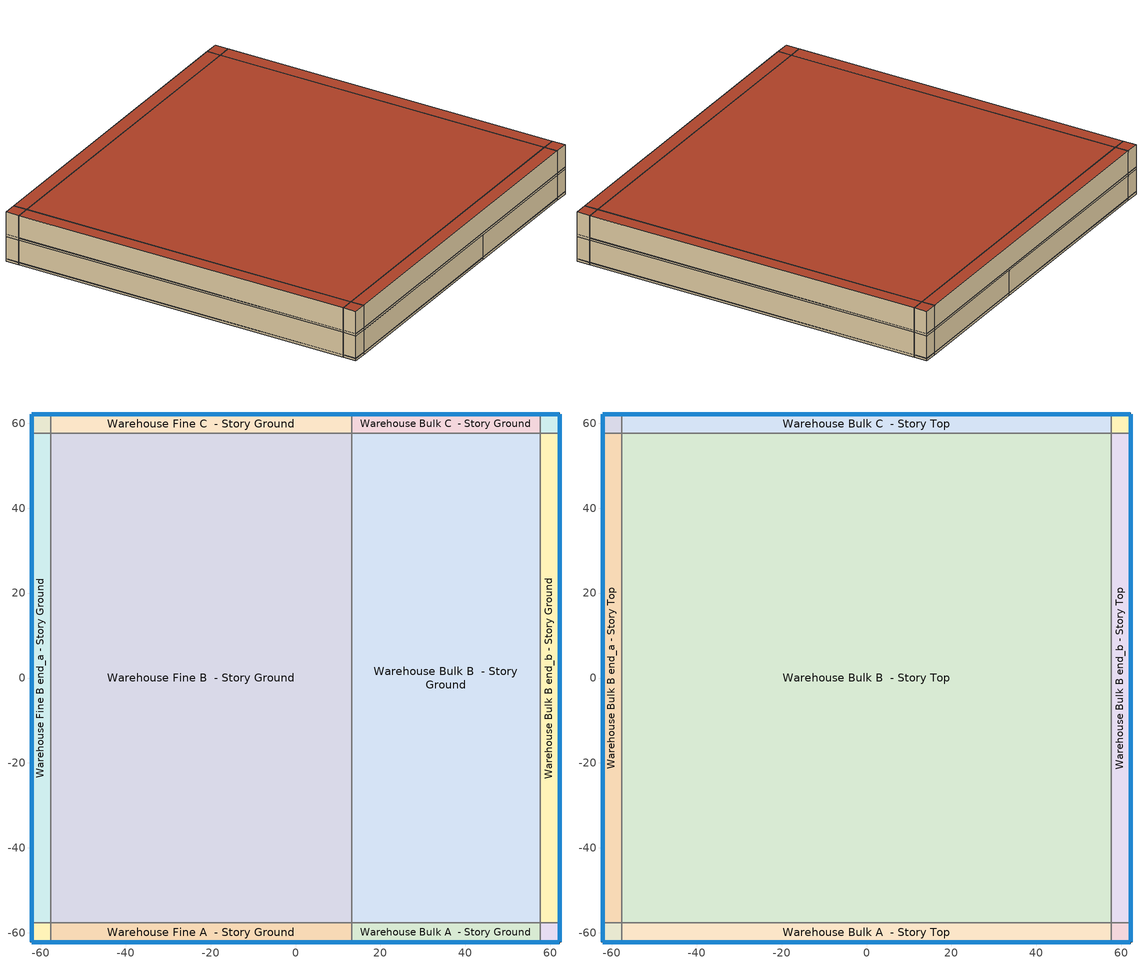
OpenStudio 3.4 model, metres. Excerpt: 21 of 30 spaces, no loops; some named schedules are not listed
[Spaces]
Warehouse Fine A end_a - Story Ground
 floor ground (Foundation F 126 Perim 914 Area 209): -62.17,-62.17 -62.17,-57.6 -57.6,-57.6 -57.6,-62.17 z0
 wall outside: -62.17,-57.6 -62.17,-62.17 -57.6,-62.17 z0:8.53
 wall to Warehouse Fine B end_a - Story Ground: -57.6,-57.6 -62.17,-57.6 z0:8.53
 wall to Warehouse Fine A  - Story Ground: -57.6,-62.17 -57.6,-57.6 z0:8.53
 window (Window U-0.5 SHGC 0.38): -62.15,-62.17 -57.63,-62.17 / -62.17,-57.63 -62.17,-62.15 z0.76:0.85
 ceiling adiabatic (Typical Interior Ceiling): -57.6,-62.17 -57.6,-57.6 -62.17,-57.6 -62.17,-62.17 z8.53
Warehouse Fine B end_a - Story Ground
 floor ground (Foundation F 126 Perim 1152 Area 52669): -62.17,-57.6 -62.17,57.6 -57.6,57.6 -57.6,-57.6 z0
 wall outside: -62.17,57.6 -62.17,-57.6 z0:8.53
 wall to Warehouse Fine C end_a - Story Ground: -57.6,57.6 -62.17,57.6 z0:8.53
 wall to Warehouse Fine B  - Story Ground: -57.6,-57.6 -57.6,57.6 z0:8.53
 window (Window U-0.5 SHGC 0.38): -62.17,57.57 -62.17,-57.57 z0.76:0.85
 ceiling adiabatic (Typical Interior Ceiling): -57.6,-57.6 -57.6,57.6 -62.17,57.6 -62.17,-57.6 z8.53
Warehouse Fine C end_a - Story Ground
 floor ground (Foundation F 126 Perim 914 Area 209): -62.17,57.6 -62.17,62.17 -57.6,62.17 -57.6,57.6 z0
 wall outside: -57.6,62.17 -62.17,62.17 -62.17,57.6 z0:8.53
 wall to Warehouse Fine C  - Story Ground: -57.6,57.6 -57.6,62.17 z0:8.53
 window (Window U-0.5 SHGC 0.38): -62.17,62.15 -62.17,57.63 / -57.63,62.17 -62.15,62.17 z0.76:0.85
 ceiling adiabatic (Typical Interior Ceiling): -57.6,57.6 -57.6,62.17 -62.17,62.17 -62.17,57.6 z8.53
Warehouse Fine A  - Story Ground
 floor ground (Foundation F 126 Perim 7079 Area 32366): -57.6,-62.17 -57.6,-57.6 13.19,-57.6 13.19,-62.17 z0
 wall outside: -57.6,-62.17 13.19,-62.17 z0:8.53
 wall to Warehouse Fine B  - Story Ground: 13.19,-57.6 -57.6,-57.6 z0:8.53
 wall to Warehouse Bulk A  - Story Ground: 13.19,-62.17 13.19,-57.6 z0:8.53
 window (Window U-0.5 SHGC 0.38): -57.57,-62.17 13.17,-62.17 z0.76:0.85
 ceiling adiabatic (Typical Interior Ceiling): 13.19,-62.17 13.19,-57.6 -57.6,-57.6 -57.6,-62.17 z8.53
Warehouse Fine B  - Story Ground
 floor ground (Foundation F 126 Perim 0 Area 81553): -57.6,-57.6 -57.6,57.6 13.19,57.6 13.19,-57.6 z0
 wall to Warehouse Fine C  - Story Ground: 13.19,57.6 -57.6,57.6 z0:8.53
 wall to Warehouse Bulk B  - Story Ground: 13.19,-57.6 13.19,57.6 z0:8.53
 ceiling adiabatic (Typical Interior Ceiling): 13.19,-57.6 13.19,57.6 -57.6,57.6 -57.6,-57.6 z8.53
Warehouse Fine C  - Story Ground
 floor ground (Foundation F 126 Perim 7079 Area 32366): -57.6,57.6 -57.6,62.17 13.19,62.17 13.19,57.6 z0
 wall outside: 13.19,62.17 -57.6,62.17 z0:8.53
 wall to Warehouse Bulk C  - Story Ground: 13.19,57.6 13.19,62.17 z0:8.53
 window (Window U-0.5 SHGC 0.38): 13.17,62.17 -57.57,62.17 z0.76:0.85
 ceiling adiabatic (Typical Interior Ceiling): 13.19,57.6 13.19,62.17 -57.6,62.17 -57.6,57.6 z8.53
Warehouse Bulk A  - Story Ground
 floor ground (Foundation F 126 Perim 4441 Area 20303): 13.19,-62.17 13.19,-57.6 57.6,-57.6 57.6,-62.17 z0
 wall outside: 13.19,-62.17 57.6,-62.17 z0:8.53
 wall to Warehouse Bulk B  - Story Ground: 57.6,-57.6 13.19,-57.6 z0:8.53
 wall to Warehouse Bulk A end_b - Story Ground: 57.6,-62.17 57.6,-57.6 z0:8.53
 window (Window U-0.5 SHGC 0.38): 13.22,-62.17 57.57,-62.17 z0.76:0.85
 ceiling adiabatic (Typical Interior Ceiling): 57.6,-62.17 57.6,-57.6 13.19,-57.6 13.19,-62.17 z8.53
Warehouse Bulk B  - Story Ground
 floor ground (Foundation F 126 Perim 0 Area 51157): 13.19,-57.6 13.19,57.6 57.6,57.6 57.6,-57.6 z0
 wall to Warehouse Bulk C  - Story Ground: 57.6,57.6 13.19,57.6 z0:8.53
 wall to Warehouse Bulk B end_b - Story Ground: 57.6,-57.6 57.6,57.6 z0:8.53
 ceiling adiabatic (Typical Interior Ceiling): 57.6,-57.6 57.6,57.6 13.19,57.6 13.19,-57.6 z8.53
Warehouse Bulk C  - Story Ground
 floor ground (Foundation F 126 Perim 4441 Area 20303): 13.19,57.6 13.19,62.17 57.6,62.17 57.6,57.6 z0
 wall outside: 57.6,62.17 13.19,62.17 z0:8.53
 wall to Warehouse Bulk C end_b - Story Ground: 57.6,57.6 57.6,62.17 z0:8.53
 window (Window U-0.5 SHGC 0.38): 57.57,62.17 13.22,62.17 z0.76:0.85
 ceiling adiabatic (Typical Interior Ceiling): 57.6,57.6 57.6,62.17 13.19,62.17 13.19,57.6 z8.53
Warehouse Bulk A end_b - Story Ground
 floor ground (Foundation F 126 Perim 914 Area 209): 57.6,-62.17 57.6,-57.6 62.17,-57.6 62.17,-62.17 z0
 wall outside: 57.6,-62.17 62.17,-62.17 62.17,-57.6 z0:8.53
 wall to Warehouse Bulk B end_b - Story Ground: 62.17,-57.6 57.6,-57.6 z0:8.53
 window (Window U-0.5 SHGC 0.38): 57.63,-62.17 62.15,-62.17 / 62.17,-62.15 62.17,-57.63 z0.76:0.85
 ceiling adiabatic (Typical Interior Ceiling): 62.17,-62.17 62.17,-57.6 57.6,-57.6 57.6,-62.17 z8.53
Warehouse Bulk B end_b - Story Ground
 floor ground (Foundation F 126 Perim 1152 Area 52669): 57.6,-57.6 57.6,57.6 62.17,57.6 62.17,-57.6 z0
 wall outside: 62.17,-57.6 62.17,57.6 z0:8.53
 wall to Warehouse Bulk C end_b - Story Ground: 62.17,57.6 57.6,57.6 z0:8.53
 window (Window U-0.5 SHGC 0.38): 62.17,-57.57 62.17,57.57 z0.76:0.85
 ceiling adiabatic (Typical Interior Ceiling): 62.17,-57.6 62.17,57.6 57.6,57.6 57.6,-57.6 z8.53
Warehouse Bulk C end_b - Story Ground
 floor ground (Foundation F 126 Perim 914 Area 209): 57.6,57.6 57.6,62.17 62.17,62.17 62.17,57.6 z0
 wall outside: 62.17,57.6 62.17,62.17 57.6,62.17 z0:8.53
 window (Window U-0.5 SHGC 0.38): 62.15,62.17 57.63,62.17 / 62.17,57.63 62.17,62.15 z0.76:0.85
 ceiling adiabatic (Typical Interior Ceiling): 62.17,57.6 62.17,62.17 57.6,62.17 57.6,57.6 z8.53
Warehouse Bulk A end_a - Story Top
 floor adiabatic (Typical Interior Floor): -62.17,-62.17 -62.17,-57.6 -57.6,-57.6 -57.6,-62.17 z8.53
 wall outside: -62.17,-57.6 -62.17,-62.17 -57.6,-62.17 z8.53:17.07
 wall to Warehouse Bulk B end_a - Story Top: -57.6,-57.6 -62.17,-57.6 z8.53:17.07
 wall to Warehouse Bulk A  - Story Top: -57.6,-62.17 -57.6,-57.6 z8.53:17.07
 window (Window U-0.5 SHGC 0.38): -62.17,-57.63 -62.17,-62.15 / -62.15,-62.17 -57.63,-62.17 z9.3:9.38
 roof outside: -57.6,-62.17 -57.6,-57.6 -62.17,-57.6 -62.17,-62.17 z17.07
Warehouse Bulk B end_a - Story Top
 floor adiabatic (Typical Interior Floor): -62.17,-57.6 -62.17,57.6 -57.6,57.6 -57.6,-57.6 z8.53
 wall outside: -62.17,57.6 -62.17,-57.6 z8.53:17.07
 wall to Warehouse Bulk C end_a - Story Top: -57.6,57.6 -62.17,57.6 z8.53:17.07
 wall to Warehouse Bulk B  - Story Top: -57.6,-57.6 -57.6,57.6 z8.53:17.07
 window (Window U-0.5 SHGC 0.38): -62.17,57.57 -62.17,-57.57 z9.3:9.38
 roof outside: -57.6,-57.6 -57.6,57.6 -62.17,57.6 -62.17,-57.6 z17.07
Warehouse Bulk C end_a - Story Top
 floor adiabatic (Typical Interior Floor): -62.17,57.6 -62.17,62.17 -57.6,62.17 -57.6,57.6 z8.53
 wall outside: -57.6,62.17 -62.17,62.17 -62.17,57.6 z8.53:17.07
 wall to Warehouse Bulk C  - Story Top: -57.6,57.6 -57.6,62.17 z8.53:17.07
 window (Window U-0.5 SHGC 0.38): -62.17,62.15 -62.17,57.63 / -57.63,62.17 -62.15,62.17 z9.3:9.38
 roof outside: -57.6,57.6 -57.6,62.17 -62.17,62.17 -62.17,57.6 z17.07
Warehouse Bulk A  - Story Top
 floor adiabatic (Typical Interior Floor): -57.6,-62.17 -57.6,-57.6 57.6,-57.6 57.6,-62.17 z8.53
 wall outside: -57.6,-62.17 57.6,-62.17 z8.53:17.07
 wall to Warehouse Bulk B  - Story Top: 57.6,-57.6 -57.6,-57.6 z8.53:17.07
 wall to Warehouse Bulk A end_b - Story Top: 57.6,-62.17 57.6,-57.6 z8.53:17.07
 window (Window U-0.5 SHGC 0.38): -57.57,-62.17 57.57,-62.17 z9.3:9.38
 roof outside: 57.6,-62.17 57.6,-57.6 -57.6,-57.6 -57.6,-62.17 z17.07
Warehouse Bulk B  - Story Top
 floor adiabatic (Typical Interior Floor): -57.6,-57.6 -57.6,57.6 57.6,57.6 57.6,-57.6 z8.53
 wall to Warehouse Bulk C  - Story Top: 57.6,57.6 -57.6,57.6 z8.53:17.07
 wall to Warehouse Bulk B end_b - Story Top: 57.6,-57.6 57.6,57.6 z8.53:17.07
 roof outside: 57.6,-57.6 57.6,57.6 -57.6,57.6 -57.6,-57.6 z17.07
Warehouse Bulk C  - Story Top
 floor adiabatic (Typical Interior Floor): -57.6,57.6 -57.6,62.17 57.6,62.17 57.6,57.6 z8.53
 wall outside: 57.6,62.17 -57.6,62.17 z8.53:17.07
 wall to Warehouse Bulk C end_b - Story Top: 57.6,57.6 57.6,62.17 z8.53:17.07
 window (Window U-0.5 SHGC 0.38): 57.57,62.17 -57.57,62.17 z9.3:9.38
 roof outside: 57.6,57.6 57.6,62.17 -57.6,62.17 -57.6,57.6 z17.07
Warehouse Bulk A end_b - Story Top
 floor adiabatic (Typical Interior Floor): 57.6,-62.17 57.6,-57.6 62.17,-57.6 62.17,-62.17 z8.53
 wall outside: 57.6,-62.17 62.17,-62.17 62.17,-57.6 z8.53:17.07
 wall to Warehouse Bulk B end_b - Story Top: 62.17,-57.6 57.6,-57.6 z8.53:17.07
 window (Window U-0.5 SHGC 0.38): 57.63,-62.17 62.15,-62.17 / 62.17,-62.15 62.17,-57.63 z9.3:9.38
 roof outside: 62.17,-62.17 62.17,-57.6 57.6,-57.6 57.6,-62.17 z17.07
Warehouse Bulk B end_b - Story Top
 floor adiabatic (Typical Interior Floor): 57.6,-57.6 57.6,57.6 62.17,57.6 62.17,-57.6 z8.53
 wall outside: 62.17,-57.6 62.17,57.6 z8.53:17.07
 wall to Warehouse Bulk C end_b - Story Top: 62.17,57.6 57.6,57.6 z8.53:17.07
 window (Window U-0.5 SHGC 0.38): 62.17,-57.57 62.17,57.57 z9.3:9.38
 roof outside: 62.17,-57.6 62.17,57.6 57.6,57.6 57.6,-57.6 z17.07
Warehouse Bulk C end_b - Story Top
 floor adiabatic (Typical Interior Floor): 57.6,57.6 57.6,62.17 62.17,62.17 62.17,57.6 z8.53
 wall outside: 62.17,57.6 62.17,62.17 57.6,62.17 z8.53:17.07
 window (Window U-0.5 SHGC 0.38): 62.15,62.17 57.63,62.17 / 62.17,57.63 62.17,62.15 z9.3:9.38
 roof outside: 62.17,57.6 62.17,62.17 57.6,62.17 57.6,57.6 z17.07
[Site]
Middleton Island_AK_USA: Latitude {deg}=59.43; Longitude {deg}=-146.33; Time Zone {hr}=-9; Elevation {m}=14; Terrain=City
[Site:WaterMainsTemperature]
Calculation Method=Correlation; Annual Average Outdoor Air Temperature {C}=7.03917; Maximum Difference In Monthly Average Outdoor Air Temperatures {deltaC}=10.98
[SizingPeriod:DesignDay] Daily Dry-Bulb Temperature Range {deltaC}=3.3; Barometric Pressure {Pa}=101157; Wind Speed {m/s}=3.7; Wind Direction {deg}=270; Rain Indicator=No; Snow Indicator=No; Day of Month=21; Month=8; Day Type=SummerDesignDay; Daylight Saving Time Indicator=No; Dry-Bulb Temperature Range Modifier Type=DefaultMultipliers; Solar Model Indicator=ASHRAETau; ASHRAE Clear Sky Optical Depth for Beam Irradiance=0.318; ASHRAE Clear Sky Optical Depth for Diffuse Irradiance=2.592
Name | Maximum Dry-Bulb Temperature {C} | Humidity Condition Type | Wetbulb or DewPoint at Maximum Dry-Bulb {C}
Middleton Island Ann Clg .4% Condns DB=>MWB 1 | 17.5 | Wetbulb | 13.8
Middleton Island Ann Clg .4% Condns WB=>MDB 1 | 17 | Wetbulb | 14.3
Middleton Island Ann Clg 1% Condns DB=>MWB 1 | 16.2 | Wetbulb | 12.8
Middleton Island Ann Clg 2% Condns DP=>MDB 1 | 13.9 | Dewpoint | 11.3
[ClimateZones]
Climate Zone Institution Name 1=ASHRAE; Climate Zone Document Name 1=ANSI/ASHRAE Standard 169; Climate Zone Document Year 1=2006; Climate Zone Value 1=ASHRAE 169-2013-7A
[Building]
ComStock DOE Ref 1980-2004|Warehouse: North Axis {deg}=135; Default Construction Set=ComStock DOE Ref 1980-2004 - Warehouse - ASHRAE 169-2013-7A; Default Schedule Set=Building Default Schedule Set; Standards Building Type=Warehouse
[Site:GroundTemperature:FCfactorMethod]
January Ground Temperature {C}=5.4; February Ground Temperature {C}=-2; March Ground Temperature {C}=-14.6; April Ground Temperature {C}=-16.9; May Ground Temperature {C}=-11.5; June Ground Temperature {C}=-6.2; July Ground Temperature {C}=4; August Ground Temperature {C}=13.4; September Ground Temperature {C}=18; October Ground Temperature {C}=19.7; November Ground Temperature {C}=17.9; December Ground Temperature {C}=12.3
[Construction:FfactorGroundFloor] F-Factor {W/m-K}=1.26344
Name | Area {m2} | PerimeterExposed {m}
Foundation F 126 Perim 914 Area 209 | 20.9032 | 9.144
Foundation F 126 Perim 1152 Area 52669 | 526.694 | 115.2
Foundation F 126 Perim 4441 Area 20303 | 203.03 | 44.4072
Foundation F 126 Perim 0 Area 51157 | 5115.7 | 0
Foundation F 126 Perim 0 Area 81553 | 8155.3 | 0
Foundation F 126 Perim 7079 Area 32366 | 323.664 | 70.7927
[DefaultConstructionSet]
ComStock DOE Ref 1980-2004 - Warehouse - ASHRAE 169-2013-7A: Default Exterior Surface Constructions=Default Surface Constructions 1; Default Interior Surface Constructions=Default Surface Constructions 2; Default Ground Contact Surface Constructions=Default Surface Constructions 3; Default Exterior SubSurface Constructions=Default Sub Surface Constructions 1; Default Interior SubSurface Constructions=Default Sub Surface Constructions 2; Interior Partition Construction=Typical Interior Partition
[DefaultSurfaceConstructions]
Name | Floor Construction | Wall Construction | Roof Ceiling Construction
Default Surface Constructions 1 | Typical Insulated Exterior Mass Floor | Typical Insulated Steel Framed Exterior Wall R-17.24 | Typical Insulated Metal Building Roof R-25.0
Default Surface Constructions 2 | Typical Interior Floor | Typical Interior Wall | Typical Interior Ceiling
Default Surface Constructions 3 | Typical Insulated Carpeted 6in Slab Floor | Typical Insulated Basement Mass Wall R-12.99
[Construction]
Typical Insulated Exterior Mass Floor: Typical Insulation R-15.94, 4 in. Normalweight Concrete Floor, Typical Carpet Pad
Typical Insulated Metal Building Roof R-25.0: Metal Roof Surface, Typical Insulation R-24.22
Typical Interior Floor: 100mm Normalweight concrete floor, CP02 CARPET PAD
Typical Interior Wall: G01 13mm gypsum board, G01 13mm gypsum board
Typical Interior Ceiling: CP02 CARPET PAD, 100mm Normalweight concrete floor
Typical Insulated Carpeted 6in Slab Floor: 6 in. Normalweight Concrete Floor, Typical Carpet Pad
Typical Insulated Basement Mass Wall R-12.99: Typical Insulation R-11.44, 8 in. Concrete Block Basement Wall
U 0.52 SHGC 0.49 Simple Glazing Window U-0.52 SHGC 0.49: U 0.52 SHGC 0.49 Simple Glazing U-0.52 SHGC 0.49
U 0.52 SHGC 0.49 Simple Glazing Window U-0.52 SHGC 0.49 1: U 0.52 SHGC 0.49 Simple Glazing U-0.52 SHGC 0.49 1
Typical Insulated Metal Door: F08 Metal surface, Typical Insulation R-15.06
Typical Overhead Door: Typical Insulation R-15.06
Typical Interior Window: Clear 3mm
Typical Interior Door; Typical Interior Partition: G05 25mm wood
Typical Insulated Steel Framed Exterior Wall R-17.24: 25mm Stucco, 5/8 in. Gypsum Board, Typical Insulation R-15.06, 5/8 in. Gypsum Board
InteriorFurnishings 1: Std Wood 6inch 1
Window U-0.5 SHGC 0.38: Simple Glazing Double - LowE - Clear - Thermally Broken Aluminum
[Material:NoMass] Roughness=Smooth; Thermal Absorptance=0.9; Solar Absorptance=0.7
Name | Thermal Resistance {m2-K/W} | Visible Absorptance
Typical Insulation R-15.94 | 2.80728 | 0.7
Typical Carpet Pad; CP02 CARPET PAD | 0.21648 | 0.8
Typical Insulation R-24.22 | 4.26537 | 0.7
Typical Insulation R-11.44 | 2.01415 | 0.7
Typical Insulation R-15.06 | 2.65266 | 0.7
[Material] Thermal Absorptance=0.9
Name | Roughness | Thickness {m} | Conductivity {W/m-K} | Density {kg/m3} | Specific Heat {J/kg-K} | Solar Absorptance | Visible Absorptance
4 in. Normalweight Concrete Floor | MediumRough | 0.1016 | 2.31 | 2322 | 832 | 0.7 | 0.7
Metal Roof Surface; F08 Metal surface | Smooth | 0.0008 | 45.28 | 7824 | 500 | 0.7 | 0.7
100mm Normalweight concrete floor | MediumRough | 0.1016 | 2.31045 | 2322 | 832.557 | 0.7 | 0.7
G01 13mm gypsum board | Smooth | 0.0127 | 0.160031 | 800.001 | 1090.73 | 0.7 | 0.5
6 in. Normalweight Concrete Floor | MediumRough | 0.1524 | 2.31 | 2322 | 832 | 0.7 | 0.7
8 in. Concrete Block Basement Wall | MediumRough | 0.2032 | 1.326 | 1842 | 912 | 0.7 | 0.7
G05 25mm wood | MediumSmooth | 0.0254 | 0.15 | 608 | 1630 | 0.5 | 0.5
25mm Stucco | Smooth | 0.0254 | 0.72 | 1856 | 840 | 0.7 | 0.7
5/8 in. Gypsum Board | MediumSmooth | 0.0159 | 0.16 | 800 | 1090 | 0.7 | 0.7
Std Wood 6inch 1 | MediumSmooth | 0.15 | 0.12 | 540 | 1210 | 0.7 | 0.7
[DefaultSubSurfaceConstructions]
Name | Fixed Window Construction | Operable Window Construction | Door Construction | Overhead Door Construction | Tubular Daylight Dome Construction | Tubular Daylight Diffuser Construction
Default Sub Surface Constructions 1 | U 0.52 SHGC 0.49 Simple Glazing Window U-0.52 SHGC 0.49 | U 0.52 SHGC 0.49 Simple Glazing Window U-0.52 SHGC 0.49 1 | Typical Insulated Metal Door | Typical Overhead Door | Typical Interior Window | Typical Interior Window
Default Sub Surface Constructions 2 | Typical Interior Window | Typical Interior Window | Typical Interior Door
[WindowMaterial:SimpleGlazingSystem]
Name | U-Factor {W/m2-K} | Solar Heat Gain Coefficient | Visible Transmittance
U 0.52 SHGC 0.49 Simple Glazing U-0.52 SHGC 0.49; U 0.52 SHGC 0.49 Simple Glazing U-0.52 SHGC 0.49 1 | 2.9527 | 0.49 | 0.41
Simple Glazing Double - LowE - Clear - Thermally Broken Aluminum | 2.83345 | 0.378 | 0.591
[WindowMaterial:Glazing]
Clear 3mm: Optical Data Type=SpectralAverage; Thickness {m}=0.003; Solar Transmittance at Normal Incidence=0.837; Front Side Solar Reflectance at Normal Incidence=0.075; Back Side Solar Reflectance at Normal Incidence=0.075; Visible Transmittance at Normal Incidence=0.898; Front Side Visible Reflectance at Normal Incidence=0.081; Back Side Visible Reflectance at Normal Incidence=0.081; Infrared Transmittance at Normal Incidence=0; Front Side Infrared Hemispherical Emissivity=0.84; Back Side Infrared Hemispherical Emissivity=0.84; Conductivity {W/m-K}=0.9; Dirt Correction Factor for Solar and Visible Transmittance=1; Solar Diffusing=No
[SpaceType] Standards Building Type=Warehouse
Name | Default Schedule Set | Design Specification Outdoor Air Object | Standards Space Type
Warehouse Office - ComStock DOE Ref 1980-2004 | Warehouse Office Schedule Set | Warehouse Office Ventilation | Office
Warehouse Fine - ComStock DOE Ref 1980-2004 | Warehouse Fine Schedule Set | Warehouse Fine Ventilation | Fine
Warehouse Bulk - ComStock DOE Ref 1980-2004 | Warehouse Bulk Schedule Set | Warehouse Bulk Ventilation | Bulk
[BuildingStory] Nominal Floor to Floor Height {m}=8.5344
Name | Nominal Z Coordinate {m}
Story Ground | 0
Story Top | 8.5344
[Space]
Name | Space Type | Building Story | Thermal Zone
Warehouse Fine A end_a - Story Ground | Warehouse Fine - ComStock DOE Ref 1980-2004 | Story Ground | Zone Warehouse Fine A end_a - Story Ground
Warehouse Fine B end_a - Story Ground | Warehouse Fine - ComStock DOE Ref 1980-2004 | Story Ground | Zone Warehouse Fine B end_a - Story Ground
Warehouse Fine C end_a - Story Ground | Warehouse Fine - ComStock DOE Ref 1980-2004 | Story Ground | Zone Warehouse Fine C end_a - Story Ground
Warehouse Fine A  - Story Ground | Warehouse Fine - ComStock DOE Ref 1980-2004 | Story Ground | Zone Warehouse Fine A  - Story Ground
Warehouse Fine B  - Story Ground | Warehouse Fine - ComStock DOE Ref 1980-2004 | Story Ground | Zone Warehouse Fine B  - Story Ground
Warehouse Fine C  - Story Ground | Warehouse Fine - ComStock DOE Ref 1980-2004 | Story Ground | Zone Warehouse Fine C  - Story Ground
Warehouse Bulk A  - Story Ground | Warehouse Bulk - ComStock DOE Ref 1980-2004 | Story Ground | Zone Warehouse Bulk A  - Story Ground
Warehouse Bulk B  - Story Ground | Warehouse Bulk - ComStock DOE Ref 1980-2004 | Story Ground | Zone Warehouse Bulk B  - Story Ground
Warehouse Bulk C  - Story Ground | Warehouse Bulk - ComStock DOE Ref 1980-2004 | Story Ground | Zone Warehouse Bulk C  - Story Ground
Warehouse Bulk A end_b - Story Ground | Warehouse Bulk - ComStock DOE Ref 1980-2004 | Story Ground | Zone Warehouse Bulk A end_b - Story Ground
Warehouse Bulk B end_b - Story Ground | Warehouse Bulk - ComStock DOE Ref 1980-2004 | Story Ground | Zone Warehouse Bulk B end_b - Story Ground
Warehouse Bulk C end_b - Story Ground | Warehouse Bulk - ComStock DOE Ref 1980-2004 | Story Ground | Zone Warehouse Bulk C end_b - Story Ground
Warehouse Bulk A end_a - Story Top | Warehouse Bulk - ComStock DOE Ref 1980-2004 | Story Top | Zone Warehouse Bulk A end_a - Story Top
Warehouse Bulk B end_a - Story Top | Warehouse Bulk - ComStock DOE Ref 1980-2004 | Story Top | Zone Warehouse Bulk B end_a - Story Top
Warehouse Bulk C end_a - Story Top | Warehouse Bulk - ComStock DOE Ref 1980-2004 | Story Top | Zone Warehouse Bulk C end_a - Story Top
Warehouse Bulk A  - Story Top | Warehouse Bulk - ComStock DOE Ref 1980-2004 | Story Top | Zone Warehouse Bulk A  - Story Top
Warehouse Bulk B  - Story Top | Warehouse Bulk - ComStock DOE Ref 1980-2004 | Story Top | Zone Warehouse Bulk B  - Story Top
Warehouse Bulk C  - Story Top | Warehouse Bulk - ComStock DOE Ref 1980-2004 | Story Top | Zone Warehouse Bulk C  - Story Top
Warehouse Bulk A end_b - Story Top | Warehouse Bulk - ComStock DOE Ref 1980-2004 | Story Top | Zone Warehouse Bulk A end_b - Story Top
Warehouse Bulk B end_b - Story Top | Warehouse Bulk - ComStock DOE Ref 1980-2004 | Story Top | Zone Warehouse Bulk B end_b - Story Top
Warehouse Bulk C end_b - Story Top | Warehouse Bulk - ComStock DOE Ref 1980-2004 | Story Top | Zone Warehouse Bulk C end_b - Story Top
Warehouse Office A end_a - Story Ground | Warehouse Office - ComStock DOE Ref 1980-2004 | Story Ground | Zone Warehouse Office A end_a - Story Ground
Warehouse Office B end_a - Story Ground | Warehouse Office - ComStock DOE Ref 1980-2004 | Story Ground | Zone Warehouse Office B end_a - Story Ground
Warehouse Office C end_a - Story Ground | Warehouse Office - ComStock DOE Ref 1980-2004 | Story Ground | Zone Warehouse Office C end_a - Story Ground
Warehouse Office A  - Story Ground | Warehouse Office - ComStock DOE Ref 1980-2004 | Story Ground | Zone Warehouse Office A  - Story Ground
Warehouse Office B  - Story Ground | Warehouse Office - ComStock DOE Ref 1980-2004 | Story Ground | Zone Warehouse Office B  - Story Ground
Warehouse Office C  - Story Ground | Warehouse Office - ComStock DOE Ref 1980-2004 | Story Ground | Zone Warehouse Office C  - Story Ground
Warehouse Office A end_b - Story Ground | Warehouse Office - ComStock DOE Ref 1980-2004 | Story Ground | Zone Warehouse Office A end_b - Story Ground
Warehouse Office B end_b - Story Ground | Warehouse Office - ComStock DOE Ref 1980-2004 | Story Ground | Zone Warehouse Office B end_b - Story Ground
Warehouse Office C end_b - Story Ground | Warehouse Office - ComStock DOE Ref 1980-2004 | Story Ground | Zone Warehouse Office C end_b - Story Ground
[ThermalZone] Multiplier=1; Use Ideal Air Loads=No
Name | Thermostat
Zone Warehouse Fine A end_a - Story Ground | Warehouse Fine - ComStock DOE Ref 1980-2004 Thermostat 1
Zone Warehouse Fine B end_a - Story Ground | Warehouse Fine - ComStock DOE Ref 1980-2004 Thermostat 3
Zone Warehouse Fine C end_a - Story Ground | Warehouse Fine - ComStock DOE Ref 1980-2004 Thermostat 5
Zone Warehouse Fine A  - Story Ground | Warehouse Fine - ComStock DOE Ref 1980-2004 Thermostat
Zone Warehouse Fine B  - Story Ground | Warehouse Fine - ComStock DOE Ref 1980-2004 Thermostat 2
Zone Warehouse Fine C  - Story Ground | Warehouse Fine - ComStock DOE Ref 1980-2004 Thermostat 4
Zone Warehouse Bulk A  - Story Ground | Warehouse Bulk - ComStock DOE Ref 1980-2004 Thermostat
Zone Warehouse Bulk B  - Story Ground | Warehouse Bulk - ComStock DOE Ref 1980-2004 Thermostat 5
Zone Warehouse Bulk C  - Story Ground | Warehouse Bulk - ComStock DOE Ref 1980-2004 Thermostat 10
Zone Warehouse Bulk A end_b - Story Ground | Warehouse Bulk - ComStock DOE Ref 1980-2004 Thermostat 3
Zone Warehouse Bulk B end_b - Story Ground | Warehouse Bulk - ComStock DOE Ref 1980-2004 Thermostat 8
Zone Warehouse Bulk C end_b - Story Ground | Warehouse Bulk - ComStock DOE Ref 1980-2004 Thermostat 13
Zone Warehouse Bulk A end_a - Story Top | Warehouse Bulk - ComStock DOE Ref 1980-2004 Thermostat 2
Zone Warehouse Bulk B end_a - Story Top | Warehouse Bulk - ComStock DOE Ref 1980-2004 Thermostat 7
Zone Warehouse Bulk C end_a - Story Top | Warehouse Bulk - ComStock DOE Ref 1980-2004 Thermostat 12
Zone Warehouse Bulk A  - Story Top | Warehouse Bulk - ComStock DOE Ref 1980-2004 Thermostat 1
Zone Warehouse Bulk B  - Story Top | Warehouse Bulk - ComStock DOE Ref 1980-2004 Thermostat 6
Zone Warehouse Bulk C  - Story Top | Warehouse Bulk - ComStock DOE Ref 1980-2004 Thermostat 11
Zone Warehouse Bulk A end_b - Story Top | Warehouse Bulk - ComStock DOE Ref 1980-2004 Thermostat 4
Zone Warehouse Bulk B end_b - Story Top | Warehouse Bulk - ComStock DOE Ref 1980-2004 Thermostat 9
Zone Warehouse Bulk C end_b - Story Top | Warehouse Bulk - ComStock DOE Ref 1980-2004 Thermostat 14
Zone Warehouse Office A end_a - Story Ground | Warehouse Office - ComStock DOE Ref 1980-2004 Thermostat 1
Zone Warehouse Office B end_a - Story Ground | Warehouse Office - ComStock DOE Ref 1980-2004 Thermostat 4
Zone Warehouse Office C end_a - Story Ground | Warehouse Office - ComStock DOE Ref 1980-2004 Thermostat 7
Zone Warehouse Office A  - Story Ground | Warehouse Office - ComStock DOE Ref 1980-2004 Thermostat
Zone Warehouse Office B  - Story Ground | Warehouse Office - ComStock DOE Ref 1980-2004 Thermostat 3
Zone Warehouse Office C  - Story Ground | Warehouse Office - ComStock DOE Ref 1980-2004 Thermostat 6
Zone Warehouse Office A end_b - Story Ground | Warehouse Office - ComStock DOE Ref 1980-2004 Thermostat 2
Zone Warehouse Office B end_b - Story Ground | Warehouse Office - ComStock DOE Ref 1980-2004 Thermostat 5
Zone Warehouse Office C end_b - Story Ground | Warehouse Office - ComStock DOE Ref 1980-2004 Thermostat 8
[Lights:Definition] Design Level Calculation Method=Watts/Area; Fraction Visible=0.2; Return Air Fraction=0
Name | Watts per Space Floor Area {W/m2} | Fraction Radiant
Warehouse Bulk - ComStock DOE Ref 1980-2004 General Lights Definition | 3.24117 | 0.465
Warehouse Fine - ComStock DOE Ref 1980-2004 General Lights Definition | 6.6746 | 0.465
Warehouse Office - ComStock DOE Ref 1980-2004 General Lights Definition | 6.74433 | 0.31
[ElectricEquipment:Definition] Fraction Latent=0
Name | Design Level Calculation Method | Watts per Space Floor Area {W/m2} | Fraction Radiant | Fraction Lost | Design Level {W}
Warehouse Bulk Elec Equip Definition | Watts/Area | 8.8185 | 0.5 | 0
Warehouse Office Elec Equip Definition | Watts/Area | 27.8263 | 0.5 | 0
Elevator Lift Motor | EquipmentLevel |  | 0 | 1 | 14610
[ElectricEquipment]
Name | Electric Equipment Definition | Space or SpaceType | Schedule | Multiplier
Warehouse Bulk Elec Equip | Warehouse Bulk Elec Equip Definition | Warehouse Bulk - ComStock DOE Ref 1980-2004
Warehouse Office Elec Equip | Warehouse Office Elec Equip Definition | Warehouse Office - ComStock DOE Ref 1980-2004
6 Elevator Lift Motors | Elevator Lift Motor | Warehouse Fine B  - Story Ground | Elevator Schedule 1 | 6
[DesignSpecification:OutdoorAir] Outdoor Air Method=Sum
Name | Outdoor Air Flow per Floor Area {m3/s-m2} | Outdoor Air Flow per Person {m3/s-person}
Warehouse Bulk Ventilation; Warehouse Fine Ventilation | 0.000254
Warehouse Office Ventilation |  | 0.00943895
[DefaultScheduleSet]
Name | Number of People Schedule | People Activity Level Schedule | Lighting Schedule | Electric Equipment Schedule | Infiltration Schedule | Hours of Operation Schedule
Warehouse Bulk Schedule Set; Warehouse Fine Schedule Set | Warehouse Bldg Occ | Warehouse Activity | Warehouse BLDG_LIGHT_STORAGE_SCH | Warehouse Bldg Equip | Always On
Warehouse Office Schedule Set | Warehouse Bldg Occ | Warehouse Activity | Warehouse BLDG_LIGHT_OFFICE_SCH | Warehouse Office_Plug_SCH | Always On
Building Default Schedule Set |  |  |  |  |  | Building Hours of Operation NonResidential
[People:Definition]
Warehouse Office People Definition: Number of People Calculation Method=People/Area; People per Space Floor Area {person/m2}=0.0210973; Fraction Radiant=0.3
[People]
Warehouse Office People: People Definition=Warehouse Office People Definition; Space or SpaceType=Warehouse Office - ComStock DOE Ref 1980-2004; Work Efficiency Schedule=Work Efficiency Schedule; Clothing Insulation Schedule=Clothing Schedule; Air Velocity Schedule=Air Velocity Schedule; Multiplier=1
[SpaceInfiltration:DesignFlowRate] Schedule=Always On Discrete; Design Flow Rate Calculation Method=Flow/ExteriorArea; Constant Term Coefficient=0; Temperature Term Coefficient=0; Velocity Term Coefficient=0.224; Velocity Squared Term Coefficient=0
Name | Space or SpaceType | Flow per Exterior Surface Area {m3/s-m2}
Warehouse Bulk A  - Story Ground Infiltration | Warehouse Bulk A  - Story Ground | 0.00102523
Warehouse Bulk A  - Story Top Infiltration | Warehouse Bulk A  - Story Top | 0.000667593
Warehouse Bulk A end_a - Story Top Infiltration | Warehouse Bulk A end_a - Story Top | 0.000808634
Warehouse Bulk A end_b - Story Ground Infiltration | Warehouse Bulk A end_b - Story Ground | 0.00102523
Warehouse Bulk A end_b - Story Top Infiltration | Warehouse Bulk A end_b - Story Top | 0.000808634
Warehouse Bulk B end_a - Story Top Infiltration | Warehouse Bulk B end_a - Story Top | 0.000667593
Warehouse Bulk B end_b - Story Ground Infiltration | Warehouse Bulk B end_b - Story Ground | 0.00102523
Warehouse Bulk B end_b - Story Top Infiltration | Warehouse Bulk B end_b - Story Top | 0.000667593
Warehouse Bulk C  - Story Ground Infiltration | Warehouse Bulk C  - Story Ground | 0.00102523
Warehouse Bulk C  - Story Top Infiltration | Warehouse Bulk C  - Story Top | 0.000667593
Warehouse Bulk C end_a - Story Top Infiltration | Warehouse Bulk C end_a - Story Top | 0.000808634
Warehouse Bulk C end_b - Story Ground Infiltration | Warehouse Bulk C end_b - Story Ground | 0.00102523
Warehouse Bulk C end_b - Story Top Infiltration | Warehouse Bulk C end_b - Story Top | 0.000808634
Warehouse Fine A  - Story Ground Infiltration | Warehouse Fine A  - Story Ground | 0.00102523
Warehouse Fine A end_a - Story Ground Infiltration | Warehouse Fine A end_a - Story Ground | 0.00102523
Warehouse Fine B end_a - Story Ground Infiltration | Warehouse Fine B end_a - Story Ground | 0.00102523
Warehouse Fine C  - Story Ground Infiltration | Warehouse Fine C  - Story Ground | 0.00102523
Warehouse Fine C end_a - Story Ground Infiltration | Warehouse Fine C end_a - Story Ground | 0.00102523
Warehouse Office A  - Story Ground Infiltration | Warehouse Office A  - Story Ground | 0.00049494
Warehouse Office A end_a - Story Ground Infiltration | Warehouse Office A end_a - Story Ground | 0.000667593
Warehouse Office A end_b - Story Ground Infiltration | Warehouse Office A end_b - Story Ground | 0.000667593
Warehouse Office B end_a - Story Ground Infiltration | Warehouse Office B end_a - Story Ground | 0.00049494
Warehouse Office B end_b - Story Ground Infiltration | Warehouse Office B end_b - Story Ground | 0.00049494
Warehouse Office C  - Story Ground Infiltration | Warehouse Office C  - Story Ground | 0.00049494
Warehouse Office C end_a - Story Ground Infiltration | Warehouse Office C end_a - Story Ground | 0.000667593
Warehouse Office C end_b - Story Ground Infiltration | Warehouse Office C end_b - Story Ground | 0.000667593
[Exterior:Lights:Definition]
Name | Design Level {W}
Parking Areas and Drives Def (W/ft^2) | 0.0414577
Building Facades Def (W/ft^2) | 0.2
Main Entries Def (W/ft) | 30
Other Doors Def (W/ft) | 20
[Exterior:Lights] Schedule=Always On Discrete; Control Option=AstronomicalClock
Name | Exterior Lights Definition | Multiplier
Parking Areas and Drives | Parking Areas and Drives Def (W/ft^2) | 141750
Building Facades | Building Facades Def (W/ft^2) | 53024.3
Main Entries | Main Entries Def (W/ft) | 140
Other Doors | Other Doors Def (W/ft) | 140
[ThermostatSetpoint:DualSetpoint]
Name | Heating Setpoint Temperature Schedule | Cooling Setpoint Temperature Schedule
Warehouse Bulk - ComStock DOE Ref 1980-2004 Thermostat; Warehouse Bulk - ComStock DOE Ref 1980-2004 Thermostat 1; Warehouse Bulk - ComStock DOE Ref 1980-2004 Thermostat 2; Warehouse Bulk - ComStock DOE Ref 1980-2004 Thermostat 3; Warehouse Bulk - ComStock DOE Ref 1980-2004 Thermostat 4; Warehouse Bulk - ComStock DOE Ref 1980-2004 Thermostat 5; Warehouse Bulk - ComStock DOE Ref 1980-2004 Thermostat 6; Warehouse Bulk - ComStock DOE Ref 1980-2004 Thermostat 7; Warehouse Bulk - ComStock DOE Ref 1980-2004 Thermostat 8; Warehouse Bulk - ComStock DOE Ref 1980-2004 Thermostat 9; Warehouse Bulk - ComStock DOE Ref 1980-2004 Thermostat 10; Warehouse Bulk - ComStock DOE Ref 1980-2004 Thermostat 11; Warehouse Bulk - ComStock DOE Ref 1980-2004 Thermostat 12; Warehouse Bulk - ComStock DOE Ref 1980-2004 Thermostat 13; Warehouse Bulk - ComStock DOE Ref 1980-2004 Thermostat 14 | Warehouse HtgSetp BulkStorage | Warehouse ClgSetp BulkStorage
Warehouse Fine - ComStock DOE Ref 1980-2004 Thermostat; Warehouse Fine - ComStock DOE Ref 1980-2004 Thermostat 1; Warehouse Fine - ComStock DOE Ref 1980-2004 Thermostat 2; Warehouse Fine - ComStock DOE Ref 1980-2004 Thermostat 3; Warehouse Fine - ComStock DOE Ref 1980-2004 Thermostat 4; Warehouse Fine - ComStock DOE Ref 1980-2004 Thermostat 5 | Warehouse HtgSetp FineStorage | Warehouse ClgSetp FineStorage
Warehouse Office - ComStock DOE Ref 1980-2004 Thermostat; Warehouse Office - ComStock DOE Ref 1980-2004 Thermostat 1; Warehouse Office - ComStock DOE Ref 1980-2004 Thermostat 2; Warehouse Office - ComStock DOE Ref 1980-2004 Thermostat 3; Warehouse Office - ComStock DOE Ref 1980-2004 Thermostat 4; Warehouse Office - ComStock DOE Ref 1980-2004 Thermostat 5; Warehouse Office - ComStock DOE Ref 1980-2004 Thermostat 6; Warehouse Office - ComStock DOE Ref 1980-2004 Thermostat 7; Warehouse Office - ComStock DOE Ref 1980-2004 Thermostat 8 | Warehouse HtgSetp | Warehouse Cooling Setpoint
[InternalMass:Definition]
Internal Mass Definition 2: Construction=InteriorFurnishings 1; Design Level Calculation Method=SurfaceArea/Area; Surface Area per Space Floor Area=2
[InternalMass] Internal Mass Definition=Internal Mass Definition 2; Multiplier=1
Name | Space or SpaceType
Warehouse Office C end_b - Story Ground Mass | Warehouse Office C end_b - Story Ground
Warehouse Fine A end_a - Story Ground Mass | Warehouse Fine A end_a - Story Ground
Warehouse Office B  - Story Ground Mass | Warehouse Office B  - Story Ground
Warehouse Fine C end_a - Story Ground Mass | Warehouse Fine C end_a - Story Ground
Warehouse Fine B  - Story Ground Mass | Warehouse Fine B  - Story Ground
Warehouse Fine B end_a - Story Ground Mass | Warehouse Fine B end_a - Story Ground
Warehouse Fine C  - Story Ground Mass | Warehouse Fine C  - Story Ground
Warehouse Office A end_a - Story Ground Mass | Warehouse Office A end_a - Story Ground
Warehouse Office C end_a - Story Ground Mass | Warehouse Office C end_a - Story Ground
Warehouse Office C  - Story Ground Mass | Warehouse Office C  - Story Ground
Warehouse Office B end_a - Story Ground Mass | Warehouse Office B end_a - Story Ground
Warehouse Office A  - Story Ground Mass | Warehouse Office A  - Story Ground
Warehouse Office A end_b - Story Ground Mass | Warehouse Office A end_b - Story Ground
Warehouse Fine A  - Story Ground Mass | Warehouse Fine A  - Story Ground
Warehouse Office B end_b - Story Ground Mass | Warehouse Office B end_b - Story Ground
[Lights] Fraction Replaceable=1
Name | Lights Definition | Space or SpaceType
Warehouse Bulk - ComStock DOE Ref 1980-2004 General Lighting | Warehouse Bulk - ComStock DOE Ref 1980-2004 General Lights Definition | Warehouse Bulk - ComStock DOE Ref 1980-2004
Warehouse Fine - ComStock DOE Ref 1980-2004 General Lighting | Warehouse Fine - ComStock DOE Ref 1980-2004 General Lights Definition | Warehouse Fine - ComStock DOE Ref 1980-2004
Warehouse Office - ComStock DOE Ref 1980-2004 General Lighting | Warehouse Office - ComStock DOE Ref 1980-2004 General Lights Definition | Warehouse Office - ComStock DOE Ref 1980-2004
[Schedule:Ruleset]
Name | Default Day Schedule | Summer Design Day Schedule | Winter Design Day Schedule
Warehouse Bldg Occ | Warehouse Bldg Occ Default | Warehouse Bldg Occ Summer Design Day | Warehouse Bldg Occ Winter Design Day
Warehouse Activity | Warehouse Activity Default | Warehouse Activity Summer Design Day | Warehouse Activity Winter Design Day
Warehouse BLDG_LIGHT_STORAGE_SCH | Warehouse BLDG_LIGHT_STORAGE_SCH Default | Warehouse BLDG_LIGHT_STORAGE_SCH Summer Design Day | Warehouse BLDG_LIGHT_STORAGE_SCH Winter Design Day
Warehouse Bldg Equip | Warehouse Bldg Equip Default | Warehouse Bldg Equip Summer Design Day | Warehouse Bldg Equip Winter Design Day
Always On | Always On Default
Clothing Schedule | Clothing Schedule Default Winter Clothes
Air Velocity Schedule | Air Velocity Schedule Default
Work Efficiency Schedule | Work Efficiency Schedule Default
Warehouse BLDG_LIGHT_OFFICE_SCH | Warehouse BLDG_LIGHT_OFFICE_SCH Default | Warehouse BLDG_LIGHT_OFFICE_SCH Summer Design Day | Warehouse BLDG_LIGHT_OFFICE_SCH Winter Design Day
Warehouse Office_Plug_SCH | Warehouse Office_Plug_SCH Default | Warehouse Office_Plug_SCH Summer Design Day | Warehouse Office_Plug_SCH Winter Design Day
Elevator Schedule 1 | 30 space(s) Occ Sch Default 1 | 30 space(s) Occ Sch Summer Design Day 1 | 30 space(s) Occ Sch Winter Design Day 1
Warehouse HtgSetp BulkStorage | Warehouse HtgSetp BulkStorage Default | Warehouse HtgSetp BulkStorage Summer Design Day | Warehouse HtgSetp BulkStorage Winter Design Day
Warehouse ClgSetp BulkStorage | Warehouse ClgSetp BulkStorage Default | Warehouse ClgSetp BulkStorage Summer Design Day | Warehouse ClgSetp BulkStorage Winter Design Day
Warehouse HtgSetp FineStorage | Warehouse HtgSetp FineStorage Default | Warehouse HtgSetp FineStorage Summer Design Day | Warehouse HtgSetp FineStorage Winter Design Day
Warehouse ClgSetp FineStorage | Warehouse ClgSetp FineStorage Default | Warehouse ClgSetp FineStorage Summer Design Day | Warehouse ClgSetp FineStorage Winter Design Day
Warehouse HtgSetp | Warehouse HtgSetp Default | Warehouse HtgSetp Summer Design Day | Warehouse HtgSetp Winter Design Day
Warehouse Cooling Setpoint | Warehouse Cooling Setpoint Default | Warehouse Cooling Setpoint Summer Design Day
Building Hours of Operation NonResidential | Building Hours of Operation NonResidential Default | Building Hours of Operation NonResidential Summer Design Day | Building Hours of Operation NonResidential Winter Design Day
[Schedule:Day]
30 space(s) Occ Sch Default 1: Yes, 4, 45, 0, 4, 55, 0.000185811, 5, 5, 0.000371621, 5, 15, 0.000557432, 5, 25, 0.000743243, 5, 35, 0.000929054, 5, 45, 0.00111486, 5, 55, 0.00161036, 6, 5, 0.00210585, 6, 15, 0.00260135, 6, 25, 0.00309685, 6, 35, 0.00359234, 6, 45, 0.00408784, 6, 55, 0.00365428, 7, 5, 0.00322072, 7, 15, 0.00278716, 7, 25, 0.0023536, 7, 35, 0.00192004, 7, 45, 0.00148649, 7, 55, 0.00123874, 8, 5, 0.000990991, 8, 15, 0.000743243, 8, 24, 0.000495495, 8, 34, 0.000247748, 8, 44, 2.64053e-18, 8, 45, 0, 9, 52, 0, 10, 2, 0.000495495, 10, 12, 0.000990991, 10, 22, 0.00148649, 10, 32, 0.00198198, 10, 42, 0.00247748, 10, 52, 0.00297297, 11, 2, 0.00291103, 11, 12, 0.0028491, 11, 22, 0.00278716, 11, 32, 0.00272522, 11, 42, 0.00266329, 11, 52, 0.00260135, 12, 2, 0.00216779, 12, 12, 0.00173423, 12, 22, 0.00130068, 12, 32, 0.000867117, 12, 42, 0.000433558, 12, 52, 0, 14, 0, 0, 14, 9, 0.00080518, 14, 19, 0.00161036, 14, 29, 0.00241554, 14, 39, 0.00322072, 14, 49, 0.0040259, 14, 59, 0.00483108, 15, 0, 0.00483108, 15, 9, 0.00427365, 15, 19, 0.00371621, 15, 29, 0.00315878, 15, 39, 0.00260135, 15, 49, 0.00204392, 15, 59, 0.00148649, 16, 0, 0.00148649, 16, 10, 0.00123874, 16, 20, 0.000990991, 16, 30, 0.000743243, 16, 40, 0.000495495, 16, 50, 0.000247748, 17, 0, 0, 24, 0, 0
30 space(s) Occ Sch Summer Design Day 1; 30 space(s) Occ Sch Winter Design Day 1; Building Hours of Operation NonResidential Winter Design Day; Building Hours of Operation NonResidential Summer Design Day: 24, 0, 1
Warehouse HtgSetp BulkStorage Default: Yes, 24, 0, 7.2
Warehouse HtgSetp BulkStorage Winter Design Day; Warehouse HtgSetp BulkStorage Summer Design Day: 24, 0, 7.2
Warehouse ClgSetp BulkStorage Default: Yes, 24, 0, 50
Warehouse ClgSetp BulkStorage Winter Design Day; Warehouse ClgSetp BulkStorage Summer Design Day: 24, 0, 50
Warehouse HtgSetp FineStorage Default: Yes, 24, 0, 15.56
Warehouse HtgSetp FineStorage Winter Design Day; Warehouse HtgSetp FineStorage Summer Design Day: 24, 0, 15.56
Warehouse ClgSetp FineStorage Default: Yes, 24, 0, 26.7
Warehouse ClgSetp FineStorage Winter Design Day; Warehouse ClgSetp FineStorage Summer Design Day: 24, 0, 26.7
Warehouse HtgSetp Default: Yes, 5, 15, 21.1, 17, 30, 21.1, 24, 0, 21.1
Warehouse HtgSetp Winter Design Day; Warehouse HtgSetp Summer Design Day: 6, 0, 15.6, 7, 0, 17.8, 8, 0, 20, 18, 0, 21, 24, 0, 15.6
Warehouse Cooling Setpoint Default: Yes, 8, 30, 24, 24, 0, 24
Warehouse Cooling Setpoint Summer Design Day: 6, 0, 30, 17, 0, 24, 24, 0, 30
Building Hours of Operation NonResidential Default: 7, 15, 0, 15, 30, 1, 24, 0, 0
[Schedule:Rule]
Name | Schedule Ruleset | Rule Order | Day Schedule | Apply Sunday | Apply Saturday | Date Specification Type | Start Month | Start Day | End Month | End Day | Apply Monday | Apply Tuesday | Apply Wednesday | Apply Thursday | Apply Friday | Specific Month 1 | Specific Day 1 | Specific Month 2 | Specific Day 2 | Specific Month 3 | Specific Day 3 | Specific Month 4 | Specific Day 4 | Specific Month 5 | Specific Day 5 | Specific Month 6 | Specific Day 6 | Specific Month 7 | Specific Day 7 | Specific Month 8 | Specific Day 8 | Specific Month 9 | Specific Day 9 | Specific Month 10 | Specific Day 10 | Specific Month 11 | Specific Day 11 | Specific Month 12 | Specific Day 12 | Specific Month 13 | Specific Day 13 | Specific Month 14 | Specific Day 14 | Specific Month 15 | Specific Day 15 | Specific Month 16 | Specific Day 16 | Specific Month 17 | Specific Day 17 | Specific Month 18 | Specific Day 18 | Specific Month 19 | Specific Day 19 | Specific Month 20 | Specific Day 20 | Specific Month 21 | Specific Day 21 | Specific Month 22 | Specific Day 22 | Specific Month 23 | Specific Day 23 | Specific Month 24 | Specific Day 24 | Specific Month 25 | Specific Day 25 | Specific Month 26 | Specific Day 26 | Specific Month 27 | Specific Day 27 | Specific Month 28 | Specific Day 28 | Specific Month 29 | Specific Day 29 | Specific Month 30 | Specific Day 30 | Specific Month 31 | Specific Day 31 | Specific Month 32 | Specific Day 32 | Specific Month 33 | Specific Day 33 | Specific Month 34 | Specific Day 34 | Specific Month 35 | Specific Day 35 | Specific Month 36 | Specific Day 36 | Specific Month 37 | Specific Day 37 | Specific Month 38 | Specific Day 38 | Specific Month 39 | Specific Day 39 | Specific Month 40 | Specific Day 40 | Specific Month 41 | Specific Day 41 | Specific Month 42 | Specific Day 42 | Specific Month 43 | Specific Day 43 | Specific Month 44 | Specific Day 44 | Specific Month 45 | Specific Day 45 | Specific Month 46 | Specific Day 46 | Specific Month 47 | Specific Day 47 | Specific Month 48 | Specific Day 48 | Specific Month 49 | Specific Day 49 | Specific Month 50 | Specific Day 50 | Specific Month 51 | Specific Day 51 | Specific Month 52 | Specific Day 52 | Specific Month 53 | Specific Day 53 | Specific Month 54 | Specific Day 54 | Specific Month 55 | Specific Day 55 | Specific Month 56 | Specific Day 56 | Specific Month 57 | Specific Day 57 | Specific Month 58 | Specific Day 58 | Specific Month 59 | Specific Day 59 | Specific Month 60 | Specific Day 60 | Specific Month 61 | Specific Day 61 | Specific Month 62 | Specific Day 62 | Specific Month 63 | Specific Day 63 | Specific Month 64 | Specific Day 64 | Specific Month 65 | Specific Day 65 | Specific Month 66 | Specific Day 66 | Specific Month 67 | Specific Day 67 | Specific Month 68 | Specific Day 68 | Specific Month 69 | Specific Day 69 | Specific Month 70 | Specific Day 70 | Specific Month 71 | Specific Day 71 | Specific Month 72 | Specific Day 72 | Specific Month 73 | Specific Day 73 | Specific Month 74 | Specific Day 74 | Specific Month 75 | Specific Day 75 | Specific Month 76 | Specific Day 76 | Specific Month 77 | Specific Day 77 | Specific Month 78 | Specific Day 78 | Specific Month 79 | Specific Day 79 | Specific Month 80 | Specific Day 80 | Specific Month 81 | Specific Day 81 | Specific Month 82 | Specific Day 82 | Specific Month 83 | Specific Day 83 | Specific Month 84 | Specific Day 84 | Specific Month 85 | Specific Day 85 | Specific Month 86 | Specific Day 86 | Specific Month 87 | Specific Day 87 | Specific Month 88 | Specific Day 88 | Specific Month 89 | Specific Day 89 | Specific Month 90 | Specific Day 90 | Specific Month 91 | Specific Day 91 | Specific Month 92 | Specific Day 92 | Specific Month 93 | Specific Day 93 | Specific Month 94 | Specific Day 94 | Specific Month 95 | Specific Day 95 | Specific Month 96 | Specific Day 96 | Specific Month 97 | Specific Day 97 | Specific Month 98 | Specific Day 98 | Specific Month 99 | Specific Day 99 | Specific Month 100 | Specific Day 100 | Specific Month 101 | Specific Day 101 | Specific Month 102 | Specific Day 102 | Specific Month 103 | Specific Day 103 | Specific Month 104 | Specific Day 104
30 space(s) Occ Sch Sunday Rule 1 | Elevator Schedule 1 | 0 | 30 space(s) Occ Sch Sunday 1 | Yes | Yes | DateRange | 1 | 1 | 12 | 31
Schedule Rule 8 | Warehouse HtgSetp | 1 | Warehouse HtgSetp Sat Day |  | Yes | DateRange | 1 | 1 | 12 | 31
Schedule Rule 9 | Warehouse HtgSetp | 0 | Warehouse HtgSetp Sun Day | Yes |  | DateRange | 1 | 1 | 12 | 31
Schedule Rule 10 | Warehouse Cooling Setpoint | 1 | Warehouse Cooling Setpoint Sat Day |  | Yes | DateRange | 1 | 1 | 12 | 31
Building Hours of Operation NonResidential Sunday Rule | Building Hours of Operation NonResidential | 0 | Building Hours of Operation NonResidential Sunday | Yes | Yes | DateRange | 1 | 1 | 12 | 31
autogen Warehouse ClgSetp BulkStorage 0 | Warehouse ClgSetp BulkStorage | 0 | autogen Warehouse ClgSetp BulkStorage 0_day_sch | Yes | Yes | SpecificDates |  |  |  |  | Yes | Yes | Yes | Yes | Yes | 1 | 2 | 1 | 3 | 1 | 9 | 1 | 10 | 1 | 16 | 1 | 17 | 1 | 23 | 1 | 24 | 1 | 30 | 1 | 31 | 2 | 6 | 2 | 7 | 2 | 13 | 2 | 14 | 2 | 20 | 2 | 21 | 2 | 27 | 2 | 28 | 3 | 6 | 3 | 7 | 3 | 13 | 3 | 14 | 3 | 20 | 3 | 21 | 3 | 27 | 3 | 28 | 4 | 3 | 4 | 4 | 4 | 10 | 4 | 11 | 4 | 17 | 4 | 18 | 4 | 24 | 4 | 25 | 5 | 1 | 5 | 2 | 5 | 8 | 5 | 9 | 5 | 15 | 5 | 16 | 5 | 22 | 5 | 23 | 5 | 29 | 5 | 30 | 6 | 5 | 6 | 6 | 6 | 12 | 6 | 13 | 6 | 19 | 6 | 20 | 6 | 26 | 6 | 27 | 7 | 3 | 7 | 4 | 7 | 10 | 7 | 11 | 7 | 17 | 7 | 18 | 7 | 24 | 7 | 25 | 7 | 31 | 8 | 1 | 8 | 7 | 8 | 8 | 8 | 14 | 8 | 15 | 8 | 21 | 8 | 22 | 8 | 28 | 8 | 29 | 9 | 4 | 9 | 5 | 9 | 11 | 9 | 12 | 9 | 18 | 9 | 19 | 9 | 25 | 9 | 26 | 10 | 2 | 10 | 3 | 10 | 9 | 10 | 10 | 10 | 16 | 10 | 17 | 10 | 23 | 10 | 24 | 10 | 30 | 10 | 31 | 11 | 6 | 11 | 7 | 11 | 13 | 11 | 14 | 11 | 20 | 11 | 21 | 11 | 27 | 11 | 28 | 12 | 4 | 12 | 5 | 12 | 11 | 12 | 12 | 12 | 18 | 12 | 19 | 12 | 25 | 12 | 26
autogen Warehouse ClgSetp FineStorage 0 | Warehouse ClgSetp FineStorage | 0 | autogen Warehouse ClgSetp FineStorage 0_day_sch | Yes | Yes | SpecificDates |  |  |  |  | Yes | Yes | Yes | Yes | Yes | 1 | 2 | 1 | 3 | 1 | 9 | 1 | 10 | 1 | 16 | 1 | 17 | 1 | 23 | 1 | 24 | 1 | 30 | 1 | 31 | 2 | 6 | 2 | 7 | 2 | 13 | 2 | 14 | 2 | 20 | 2 | 21 | 2 | 27 | 2 | 28 | 3 | 6 | 3 | 7 | 3 | 13 | 3 | 14 | 3 | 20 | 3 | 21 | 3 | 27 | 3 | 28 | 4 | 3 | 4 | 4 | 4 | 10 | 4 | 11 | 4 | 17 | 4 | 18 | 4 | 24 | 4 | 25 | 5 | 1 | 5 | 2 | 5 | 8 | 5 | 9 | 5 | 15 | 5 | 16 | 5 | 22 | 5 | 23 | 5 | 29 | 5 | 30 | 6 | 5 | 6 | 6 | 6 | 12 | 6 | 13 | 6 | 19 | 6 | 20 | 6 | 26 | 6 | 27 | 7 | 3 | 7 | 4 | 7 | 10 | 7 | 11 | 7 | 17 | 7 | 18 | 7 | 24 | 7 | 25 | 7 | 31 | 8 | 1 | 8 | 7 | 8 | 8 | 8 | 14 | 8 | 15 | 8 | 21 | 8 | 22 | 8 | 28 | 8 | 29 | 9 | 4 | 9 | 5 | 9 | 11 | 9 | 12 | 9 | 18 | 9 | 19 | 9 | 25 | 9 | 26 | 10 | 2 | 10 | 3 | 10 | 9 | 10 | 10 | 10 | 16 | 10 | 17 | 10 | 23 | 10 | 24 | 10 | 30 | 10 | 31 | 11 | 6 | 11 | 7 | 11 | 13 | 11 | 14 | 11 | 20 | 11 | 21 | 11 | 27 | 11 | 28 | 12 | 4 | 12 | 5 | 12 | 11 | 12 | 12 | 12 | 18 | 12 | 19 | 12 | 25 | 12 | 26
autogen Warehouse HtgSetp BulkStorage 0 | Warehouse HtgSetp BulkStorage | 0 | autogen Warehouse HtgSetp BulkStorage 0_day_sch | Yes | Yes | SpecificDates |  |  |  |  | Yes | Yes | Yes | Yes | Yes | 1 | 2 | 1 | 3 | 1 | 9 | 1 | 10 | 1 | 16 | 1 | 17 | 1 | 23 | 1 | 24 | 1 | 30 | 1 | 31 | 2 | 6 | 2 | 7 | 2 | 13 | 2 | 14 | 2 | 20 | 2 | 21 | 2 | 27 | 2 | 28 | 3 | 6 | 3 | 7 | 3 | 13 | 3 | 14 | 3 | 20 | 3 | 21 | 3 | 27 | 3 | 28 | 4 | 3 | 4 | 4 | 4 | 10 | 4 | 11 | 4 | 17 | 4 | 18 | 4 | 24 | 4 | 25 | 5 | 1 | 5 | 2 | 5 | 8 | 5 | 9 | 5 | 15 | 5 | 16 | 5 | 22 | 5 | 23 | 5 | 29 | 5 | 30 | 6 | 5 | 6 | 6 | 6 | 12 | 6 | 13 | 6 | 19 | 6 | 20 | 6 | 26 | 6 | 27 | 7 | 3 | 7 | 4 | 7 | 10 | 7 | 11 | 7 | 17 | 7 | 18 | 7 | 24 | 7 | 25 | 7 | 31 | 8 | 1 | 8 | 7 | 8 | 8 | 8 | 14 | 8 | 15 | 8 | 21 | 8 | 22 | 8 | 28 | 8 | 29 | 9 | 4 | 9 | 5 | 9 | 11 | 9 | 12 | 9 | 18 | 9 | 19 | 9 | 25 | 9 | 26 | 10 | 2 | 10 | 3 | 10 | 9 | 10 | 10 | 10 | 16 | 10 | 17 | 10 | 23 | 10 | 24 | 10 | 30 | 10 | 31 | 11 | 6 | 11 | 7 | 11 | 13 | 11 | 14 | 11 | 20 | 11 | 21 | 11 | 27 | 11 | 28 | 12 | 4 | 12 | 5 | 12 | 11 | 12 | 12 | 12 | 18 | 12 | 19 | 12 | 25 | 12 | 26
autogen Warehouse HtgSetp FineStorage 0 | Warehouse HtgSetp FineStorage | 0 | autogen Warehouse HtgSetp FineStorage 0_day_sch | Yes | Yes | SpecificDates |  |  |  |  | Yes | Yes | Yes | Yes | Yes | 1 | 2 | 1 | 3 | 1 | 9 | 1 | 10 | 1 | 16 | 1 | 17 | 1 | 23 | 1 | 24 | 1 | 30 | 1 | 31 | 2 | 6 | 2 | 7 | 2 | 13 | 2 | 14 | 2 | 20 | 2 | 21 | 2 | 27 | 2 | 28 | 3 | 6 | 3 | 7 | 3 | 13 | 3 | 14 | 3 | 20 | 3 | 21 | 3 | 27 | 3 | 28 | 4 | 3 | 4 | 4 | 4 | 10 | 4 | 11 | 4 | 17 | 4 | 18 | 4 | 24 | 4 | 25 | 5 | 1 | 5 | 2 | 5 | 8 | 5 | 9 | 5 | 15 | 5 | 16 | 5 | 22 | 5 | 23 | 5 | 29 | 5 | 30 | 6 | 5 | 6 | 6 | 6 | 12 | 6 | 13 | 6 | 19 | 6 | 20 | 6 | 26 | 6 | 27 | 7 | 3 | 7 | 4 | 7 | 10 | 7 | 11 | 7 | 17 | 7 | 18 | 7 | 24 | 7 | 25 | 7 | 31 | 8 | 1 | 8 | 7 | 8 | 8 | 8 | 14 | 8 | 15 | 8 | 21 | 8 | 22 | 8 | 28 | 8 | 29 | 9 | 4 | 9 | 5 | 9 | 11 | 9 | 12 | 9 | 18 | 9 | 19 | 9 | 25 | 9 | 26 | 10 | 2 | 10 | 3 | 10 | 9 | 10 | 10 | 10 | 16 | 10 | 17 | 10 | 23 | 10 | 24 | 10 | 30 | 10 | 31 | 11 | 6 | 11 | 7 | 11 | 13 | 11 | 14 | 11 | 20 | 11 | 21 | 11 | 27 | 11 | 28 | 12 | 4 | 12 | 5 | 12 | 11 | 12 | 12 | 12 | 18 | 12 | 19 | 12 | 25 | 12 | 26
[Schedule:Constant]
Always On Discrete: Value=1
